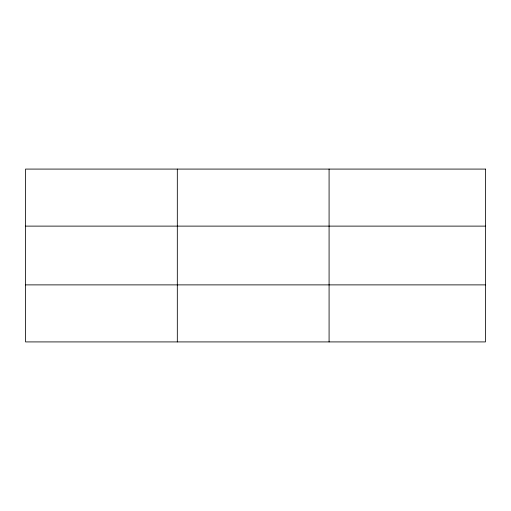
<?xml version="1.0" encoding="UTF-8"?>
<svg xmlns="http://www.w3.org/2000/svg" width="511" height="511" viewBox="0 0 511 511"><rect width="100%" height="100%" fill="white"/><g stroke="black" fill="none" stroke-linecap="round" stroke-linejoin="round"><path stroke-width="0.77" d="M177.317 341.916L177.317 169.084M329.084 341.916L329.084 169.084M25.55 226.118L485.45 226.118M25.55 284.882L485.45 284.882M485.45 169.084L485.45 341.916L25.55 341.916L25.55 169.084L485.45 169.084"/></g></svg>
